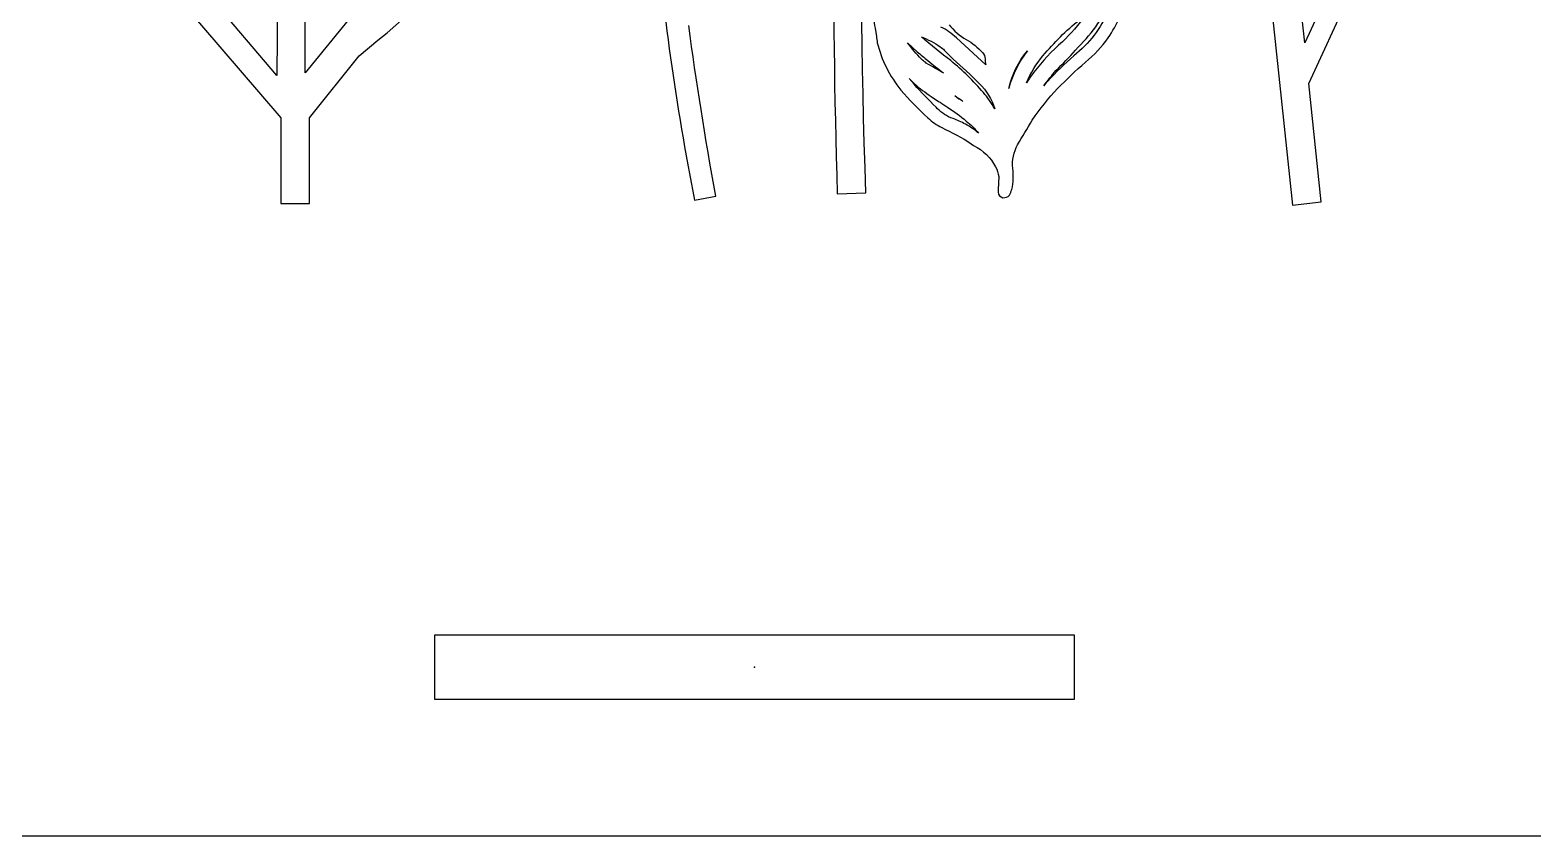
# Model space of a CAD drawing. Header units: centimetres. Extents: x 0 to 967, y -13 to 94.
# Drawn here: x 38.62 to 45.66, y 7.06 to 10.84 of the extents above; entities that cross this region are included whole.
import ezdxf

# ---------------------------------------------------------------- set-up
doc = ezdxf.new("R2010")
doc.units = ezdxf.units.CM
doc.header["$MEASUREMENT"] = 0
doc.layers.add('Picnic Basket-v2.1 v1_Picnic Basket-v2.1 v1_Picnic Basket-v1.3 v1_Picnic Basket-v1.2 v1_Picnic Basket-v1 v3_0', color=7, linetype='Continuous')

msp = doc.modelspace()

# ---------------------------------------------------------------- linework, layer by layer
at = {"layer": 'Picnic Basket-v2.1 v1_Picnic Basket-v2.1 v1_Picnic Basket-v1.3 v1_Picnic Basket-v1.2 v1_Picnic Basket-v1 v3_0'}
for p, q in [((45.5992, 12.9608), (44.5934, 10.7808)), ((44.6125, 10.5896), (45.7025, 12.9569)), ((44.3868, 11.4272), (44.536, 10.0198)), ((44.5934, 10.7808), (44.5322, 11.3468)), ((39.9084, 10.6393), (39.9084, 11.1824)), ((39.7784, 11.0753), (39.7745, 10.6278)), ((39.7745, 10.6278), (39.4533, 11.0065)), ((39.3271, 10.9721), (39.7937, 10.429)), ((40.1302, 10.9109), (39.9084, 10.6393)), ((40.1608, 10.7196), (40.2488, 10.7923)), ((42.5817, 10.8382), (42.5855, 10.8114)), ((42.7308, 10.7808), (42.7767, 10.7388)), ((43.098, 10.6776), (42.9603, 10.8038)), ((39.9275, 10.429), (40.1608, 10.7196)), ((42.9029, 10.7464), (42.945, 10.7043)), ((43.5493, 10.7541), (43.511, 10.7196)), ((42.8188, 10.6852), (42.815, 10.689)), ((42.7614, 10.5858), (42.7385, 10.6126)), ((42.7385, 10.6126), (42.7614, 10.5896)), ((44.6698, 10.0351), (44.6125, 10.5896)), ((42.8418, 10.5284), (42.8762, 10.5055)), ((42.8762, 10.5055), (42.8838, 10.5016)), ((42.9718, 10.5169), (42.9527, 10.5322)), ((39.7937, 10.429), (39.7937, 10.0274)), ((39.9275, 10.0274), (39.9275, 10.429)), ((42.945, 10.4252), (42.9335, 10.429)), ((43.0062, 10.4137), (43.0292, 10.3946)), ((43.0292, 10.3946), (43.0368, 10.3869)), ((43.0292, 10.3066), (43.0406, 10.2989)), ((43.1592, 10.1536), (43.1554, 10.0924)), ((42.4019, 10.0733), (42.5358, 10.0771)), ((39.7937, 10.0274), (39.9275, 10.0274)), ((41.7327, 10.0427), (41.8321, 10.0618)), ((44.536, 10.0198), (44.6698, 10.0351)), ((43.5144, 8.0045), (40.5144, 8.0045)), ((40.5144, 8.0045), (40.5144, 7.7045)), ((43.5144, 7.7045), (43.5144, 8.0045)), ((40.5144, 7.7045), (43.5144, 7.7045)), ((30.3087, 7.0632), (53.7234, 7.0632))]:
    msp.add_line(p, q, dxfattribs=at)
for points in [[(42.5358, 10.0771), (42.4478, 12.5974), (42.6276, 14.3567), (43.0712, 15.4543)], [(42.6505, 14.4561), (42.4249, 13.3738), (42.3446, 11.9282), (42.4019, 10.0733)], [(40.2488, 10.7923), (40.7077, 11.1709), (41.0175, 11.5266), (41.0557, 12.0238)], [(41.5453, 11.3813), (41.5835, 10.9338), (41.6447, 10.4863), (41.7327, 10.0427)], [(43.6717, 10.8038), (43.7137, 10.865), (43.7443, 10.9338), (43.7558, 11.0065)], [(42.5664, 10.93), (42.5702, 10.8994), (42.574, 10.8688), (42.5817, 10.8382)], [(43.5187, 10.7464), (43.5875, 10.8152), (43.6449, 10.8917), (43.687, 10.9797)], [(43.687, 10.9797), (43.664, 10.8917), (43.6143, 10.8152), (43.5493, 10.7541)], [(41.8321, 10.0618), (41.7824, 10.3372), (41.7403, 10.6011), (41.7059, 10.8611)], [(42.9603, 10.8038), (42.9374, 10.8229), (42.9144, 10.842), (42.8876, 10.8535)], [(42.9259, 10.865), (42.9488, 10.8382), (42.9756, 10.8114), (43.0062, 10.7961)], [(43.3657, 10.7196), (43.4192, 10.7808), (43.4728, 10.8382), (43.5378, 10.8879)], [(43.5646, 10.9109), (43.534, 10.865), (43.4957, 10.8229), (43.4575, 10.7847)], [(42.5855, 10.8114), (42.5855, 10.7999), (42.5893, 10.7923), (42.5893, 10.7808)], [(42.5893, 10.7808), (42.6085, 10.7005), (42.6467, 10.624), (42.7002, 10.559)], [(42.7959, 10.7043), (42.7729, 10.7273), (42.75, 10.7541), (42.7308, 10.7808)], [(42.9335, 10.6967), (42.8876, 10.7311), (42.8418, 10.7694), (42.7959, 10.8076)], [(42.7959, 10.8076), (42.8265, 10.7961), (42.857, 10.7808), (42.8838, 10.7617)], [(43.0062, 10.7961), (43.0368, 10.7808), (43.0597, 10.7579), (43.0827, 10.7349)], [(43.4575, 10.7847), (43.4078, 10.7426), (43.3619, 10.6929), (43.3236, 10.6431)], [(43.5646, 10.689), (43.6066, 10.7235), (43.6411, 10.7617), (43.6717, 10.8038)], [(42.7767, 10.7388), (42.792, 10.7235), (42.8112, 10.712), (42.8265, 10.6967)], [(42.8838, 10.7617), (42.8915, 10.7579), (42.8991, 10.7502), (42.9029, 10.7464)], [(43.0827, 10.7349), (43.0903, 10.7273), (43.0942, 10.7158), (43.0942, 10.7043)], [(43.2051, 10.5667), (43.2204, 10.6317), (43.251, 10.6929), (43.293, 10.7426)], [(43.293, 10.7426), (43.2548, 10.6929), (43.2242, 10.6317), (43.2051, 10.5667)], [(43.2892, 10.5934), (43.3083, 10.6393), (43.3351, 10.6814), (43.3657, 10.7196)], [(43.511, 10.7196), (43.469, 10.6814), (43.4269, 10.6431), (43.3886, 10.6011)], [(43.4269, 10.6508), (43.4575, 10.6814), (43.4881, 10.712), (43.5187, 10.7464)], [(42.815, 10.689), (42.8073, 10.6929), (42.8035, 10.6967), (42.7959, 10.7043)], [(42.8991, 10.6393), (42.8723, 10.6546), (42.8456, 10.6699), (42.8188, 10.6852)], [(42.8265, 10.6967), (42.8494, 10.6776), (42.8762, 10.6584), (42.8991, 10.6393)], [(43.0865, 10.5475), (43.0406, 10.6011), (42.9909, 10.6508), (42.9335, 10.6967)], [(42.945, 10.7043), (42.9871, 10.6661), (43.0292, 10.6278), (43.0674, 10.5896)], [(43.0942, 10.7043), (43.0942, 10.6967), (43.0942, 10.6852), (43.098, 10.6776)], [(43.3236, 10.6431), (43.3122, 10.6278), (43.3007, 10.6126), (43.2892, 10.5934)], [(43.3695, 10.5781), (43.3886, 10.6049), (43.4078, 10.6278), (43.4269, 10.6508)], [(43.4345, 10.5667), (43.4766, 10.6087), (43.5187, 10.6508), (43.5646, 10.689)], [(42.7614, 10.5896), (42.7882, 10.5667), (42.815, 10.5475), (42.8418, 10.5284)], [(42.8647, 10.4787), (42.8303, 10.5131), (42.7959, 10.5475), (42.7614, 10.5858)], [(43.0674, 10.5896), (43.1018, 10.5552), (43.1248, 10.5169), (43.1401, 10.471)], [(43.316, 10.4175), (43.3504, 10.471), (43.3925, 10.5208), (43.4345, 10.5667)], [(43.3886, 10.6011), (43.381, 10.5934), (43.3734, 10.5858), (43.3695, 10.5781)], [(42.7002, 10.559), (42.7385, 10.5131), (42.7806, 10.471), (42.8265, 10.429)], [(42.8838, 10.5016), (42.8953, 10.494), (42.9068, 10.4863), (42.9182, 10.4787)], [(42.9527, 10.5322), (42.9565, 10.5284), (42.9603, 10.5284), (42.9641, 10.5246)], [(42.9641, 10.5246), (42.9718, 10.5208), (42.9833, 10.5131), (42.9909, 10.5055)], [(42.9909, 10.5055), (42.9871, 10.5093), (42.9794, 10.5131), (42.9718, 10.5169)], [(43.1401, 10.471), (43.1248, 10.4978), (43.1056, 10.5246), (43.0865, 10.5475)], [(42.8265, 10.429), (42.8456, 10.4099), (42.8685, 10.3946), (42.8915, 10.3831)], [(42.9335, 10.429), (42.9068, 10.4405), (42.8838, 10.4596), (42.8647, 10.4787)], [(42.9182, 10.4787), (42.9488, 10.4596), (42.9794, 10.4366), (43.0062, 10.4137)], [(43.0024, 10.3984), (42.9833, 10.4099), (42.9641, 10.4175), (42.945, 10.4252)], [(42.8915, 10.3831), (42.9374, 10.3601), (42.9871, 10.3372), (43.0292, 10.3066)], [(43.0636, 10.3563), (43.0483, 10.3716), (43.0253, 10.3869), (43.0024, 10.3984)], [(43.0368, 10.3869), (43.0445, 10.3793), (43.0559, 10.3678), (43.0636, 10.3563)], [(43.2471, 10.3028), (43.2701, 10.341), (43.293, 10.3793), (43.316, 10.4175)], [(43.0406, 10.2989), (43.0865, 10.276), (43.1209, 10.2416), (43.1439, 10.1995)], [(43.2242, 10.1919), (43.2204, 10.2301), (43.228, 10.2683), (43.2471, 10.3028)], [(43.1439, 10.1995), (43.1515, 10.1842), (43.1554, 10.1689), (43.1592, 10.1536)], [(43.2204, 10.0924), (43.228, 10.1268), (43.228, 10.1574), (43.2242, 10.1919)], [(43.1554, 10.0924), (43.1554, 10.0886), (43.1554, 10.0848), (43.1554, 10.0809)], [(43.1554, 10.0809), (43.1554, 10.0657), (43.1668, 10.058), (43.1783, 10.0542)], [(43.2089, 10.0656), (43.2127, 10.0733), (43.2165, 10.0848), (43.2204, 10.0924)], [(43.1783, 10.0542), (43.1898, 10.0542), (43.2013, 10.058), (43.2089, 10.0656)]]:
    msp.add_open_spline(points, degree=3, dxfattribs=at)
msp.add_point((42.0144, 7.8545), dxfattribs=at)

doc.saveas('drawing.dxf')
